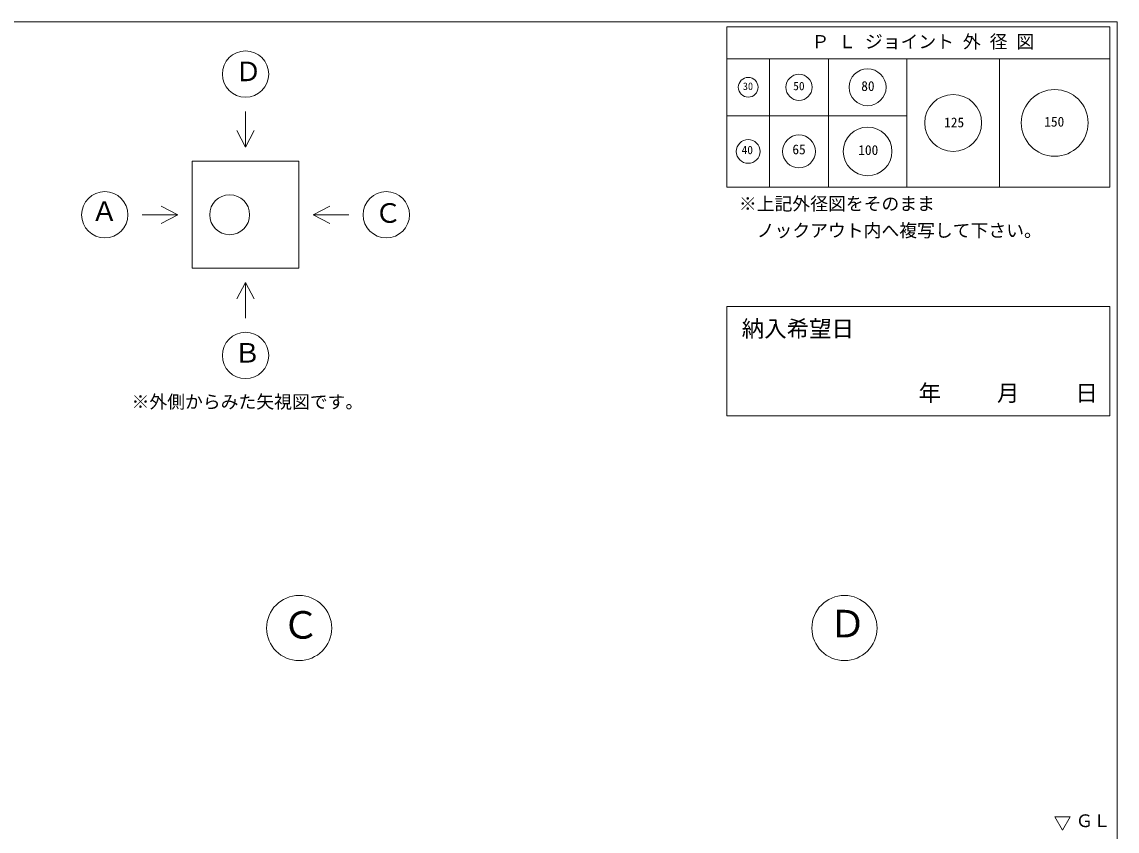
# Model space of a CAD drawing. Units: millimetres, scale not verified. Extents: x -6420 to 6420, y -3039 to 3039.
# Drawn here: x 2323 to 6420, y 10 to 3039 of the extents above; entities that cross this region are included whole.
import ezdxf
from ezdxf.enums import TextEntityAlignment as Align

# ---------------------------------------------------------------- set-up
doc = ezdxf.new("R2010")
doc.units = ezdxf.units.MM
doc.header["$LTSCALE"] = 20
for name, color, linetype, lineweight in [('0-2_waku', 7, 'Continuous', 18), ('0-3_gaikei', 7, 'Continuous', 18), ('0-5_sunpou', 7, 'Continuous', 5), ('0-D_文字１', 7, 'Continuous', 18)]:
    doc.layers.add(name, color=color, linetype=linetype, lineweight=lineweight)
doc.styles.add('ＭＳ ゴシック', font='')
doc.styles.get('ＭＳ ゴシック').set_extended_font_data('MS Gothic')

msp = doc.modelspace()

# ---------------------------------------------------------------- linework, layer by layer
at = {"layer": '0-2_waku'}
for p, q in [((6420, 3038.52), (6420, -2661.48)), ((6420, 3038.52), (6420, -2661.48)), ((6420, 3038.52), (6420, -2661.48)), ((6420, 3038.52), (6420, -2661.48)), ((4960, 3020.41), (4960, 2420.41)), ((4960, 3020.41), (6393.33, 3020.41)), ((4960, 3020.41), (6393.33, 3020.41)), ((4960, 3020.41), (6393.33, 3020.41)), ((4960, 3020.41), (4960, 2420.41)), ((4960, 3020.41), (6393.33, 3020.41)), ((4960, 3020.41), (6393.33, 3020.41)), ((4960, 3020.41), (6393.33, 3020.41)), ((6393.33, 3020.41), (6393.33, 2420.41)), ((6393.33, 3020.41), (6393.33, 2420.41)), ((4960, 2900.41), (6393.33, 2900.41)), ((5120, 2900.41), (5120, 2420.41)), ((5340, 2900.41), (5340, 2420.41)), ((5633.33, 2900.41), (5633.33, 2420.41)), ((5980, 2900.41), (5980, 2420.41)), ((4960, 2687.07), (5633.33, 2687.07)), ((6420, 2682.27), (6420, -2661.48)), ((6420, 2682.27), (6420, -2661.48)), ((4960, 2420.41), (6393.33, 2420.41)), ((4960, 2420.41), (6393.33, 2420.41))]:
    msp.add_line(p, q, dxfattribs=at)
msp.add_lwpolyline([(-1740, 3038.52), (6420, 3038.52), (6420, -2661.48)], dxfattribs=at)
at = {"layer": '0-3_gaikei'}
for p, q in [((3159.48, 2703.37), (3159.48, 2570.03)), ((3159.48, 2570.03), (3127.31, 2631.87)), ((3159.48, 2570.03), (3191.65, 2631.87)), ((2959.48, 2516.7), (3359.48, 2516.7)), ((2959.48, 2516.7), (2959.48, 2116.7)), ((3359.48, 2516.7), (3359.48, 2116.7)), ((2906.15, 2316.7), (2844.31, 2348.87)), ((3412.81, 2316.7), (3474.65, 2348.87)), ((2772.81, 2316.7), (2906.15, 2316.7)), ((2906.15, 2316.7), (2844.31, 2284.53)), ((2959.48, 2116.7), (3359.48, 2116.7)), ((3159.48, 2063.37), (3127.31, 2001.53)), ((3159.48, 2063.37), (3191.65, 2001.53)), ((3159.48, 1930.03), (3159.48, 2063.37))]:
    msp.add_line(p, q, dxfattribs=at)
msp.add_lwpolyline([(3546.15, 2316.7), (3412.81, 2316.7), (3474.65, 2284.53)], dxfattribs=at)
for centre, radius in [((3159.48, 2843.37), 86.67), ((2632.81, 2316.7), 86.67), ((3100.16, 2316.7), 74.67), ((3686.15, 2316.7), 86.67), ((3159.48, 1790.03), 86.67), ((3360, 769.87), 121.88), ((5400, 769.87), 121.88)]:
    msp.add_circle(centre, radius, dxfattribs=at)
at = {"layer": '0-5_sunpou', "lineweight": 18}
msp.add_lwpolyline([(4960, 1973.35), (4960, 1564.41), (6393.33, 1564.41), (6393.33, 1973.35)], close=True, dxfattribs=at)
for centre, radius in [((5040, 2793.74), 37), ((5230, 2793.74), 49), ((5486.67, 2793.74), 69), ((5806.67, 2660.41), 106.5), ((6186.67, 2660.41), 125), ((5486.67, 2553.74), 91), ((5040, 2553.74), 44.5), ((5230, 2553.74), 61.5)]:
    msp.add_circle(centre, radius, dxfattribs=at)
at = {"layer": '0-D_文字１'}
for p, q in [((6215.74, 12.74), (6187.31, 63.33)), ((6187.31, 63.33), (6244.18, 63.33)), ((6215.74, 12.74), (6244.18, 63.33))]:
    msp.add_line(p, q, dxfattribs=at)

# ---------------------------------------------------------------- texts
at = {"layer": '0-5_sunpou', "style": 'ＭＳ ゴシック'}
for s, height, p in [('30', 28.04, (5019.95, 2775.2)), ('50', 31.16, (5208.41, 2773.4)), ('80', 36.66, (5462.85, 2769.06)), ('125', 36.66, (5772.95, 2632.98)), ('150', 36.66, (6147.48, 2635.64)), ('40', 31.16, (5015.28, 2534.15)), ('65', 36.66, (5205.22, 2532.02)), ('100', 36.66, (5451.72, 2529.56)), ('納入希望日', 61.58, (5015.68, 1840.92))]:
    msp.add_text(s, height=height, dxfattribs=at).set_placement(p, align=Align.BOTTOM_LEFT)
at = {"layer": '0-D_文字１', "style": 'ＭＳ ゴシック'}
for s, height, p in [('Ｐ Ｌ ジョイント 外 径 図', 48.88, (5276.83, 2925.5)), ('Ｄ', 73.31, (3119.88, 2794.58)), ('※上記外径図をそのまま', 48.88, (5005.06, 2318.81)), ('Ａ', 73.31, (2581.63, 2271.22)), ('Ｃ', 73.31, (3642.89, 2264.61)), ('\u3000ノックアウト内へ複写して下さい。', 48.88, (5005.06, 2218.81)), ('Ｂ', 73.31, (3116.23, 1741.24)), ('\u3000\u3000\u3000年     月     日', 61.58, (5425.08, 1600.28)), ('※外側からみた矢視図です。', 48.88, (2733.09, 1577.54)), ('Ｃ', 103.1, (3295.08, 699.13)), ('Ｄ', 103.1, (5340.88, 703.78)), ('ＧＬ', 47.65, (6265.45, 10.51))]:
    msp.add_text(s, height=height, dxfattribs=at).set_placement(p, align=Align.BOTTOM_LEFT)

doc.saveas('drawing.dxf')
